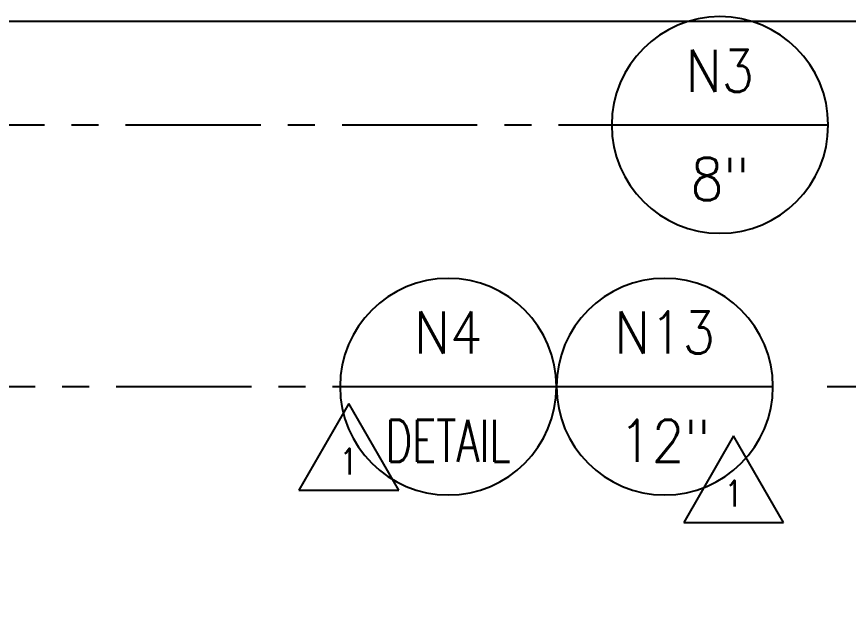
# Model space of a CAD drawing. Extents: x -1889 to 6398, y -470 to 1122.
# Drawn here: x 583.8 to 676, y 352.8 to 417.8 of the extents above; entities that cross this region are included whole.
import ezdxf
from ezdxf.enums import TextEntityAlignment as Align

# ---------------------------------------------------------------- set-up
doc = ezdxf.new("R2010")
doc.units = 0
doc.header["$LTSCALE"] = 12
doc.header["$MEASUREMENT"] = 0
doc.header["$PDMODE"] = 33
doc.header["$PDSIZE"] = -0.5
doc.linetypes.add('CENTER', pattern=[2, 1.25, -0.25, 0.25, -0.25])
doc.layers.get('0').update_dxf_attribs({"linetype": 'CONTINUOUS'})
doc.layers.get('Defpoints').update_dxf_attribs({"linetype": 'CONTINUOUS'})
for name, color, linetype in [('CENTER', 6, 'CENTER'), ('DIM', 1, 'CONTINUOUS'), ('TEXT', 4, 'CONTINUOUS')]:
    doc.layers.add(name, color=color, linetype=linetype)
doc.styles.add('ROMANS', font='ROMANS.shx', dxfattribs={"width": 0.85, "height": 5.76})
doc.styles.get("Standard").update_dxf_attribs({"font": 'sanss___.ttf'})
doc.dimstyles.get("Standard").update_dxf_attribs({"dimtxt": 0.18, "dimasz": 0.18, "dimexe": 0.18, "dimexo": 0.0625, "dimgap": 0.09, "dimtad": 0, "dimtih": 1, "dimtoh": 1, "dimdec": 4, "dimzin": 0, "dimdsep": 46, "dimtxsty": 'Standard', "dimcen": 0.09, "dimadec": 0, "dimazin": 0, "dimtfac": 1, "dimtdec": 4, "dimtofl": 0, "dimtmove": 0, "dimatfit": 3, "dimfxl": 1, "dimtolj": 1, "dimtzin": 0, "dimarcsym": 0})

# ---------------------------------------------------------------- blocks, each defined once
blk = doc.blocks.new('*D195')
at = {"layer": 'Defpoints', "color": 0, "transparency": 16777216}
for p in [(667.645, 376.795), (1026.456, 376.795), (511.928, 273.295)]:
    blk.add_point(p, dxfattribs=at)
at = {"layer": 'DIM', "color": 0, "lineweight": -2, "transparency": 16777216}
for p, q in [((673.645, 376.795), (1029.456, 376.795)), ((1026.456, 371.035), (1026.456, 343.27)), ((1026.456, 279.055), (1026.456, 317.213)), ((517.928, 273.295), (1029.456, 273.295))]:
    blk.add_line(p, q, dxfattribs=at)
at = {"layer": 'DIM', "color": 0, "transparency": 16777216}
for points in [[(1025.496, 371.035), (1027.416, 371.035), (1026.456, 376.795)], [(1025.496, 279.055), (1027.416, 279.055), (1026.456, 273.295)]]:
    blk.add_solid(points, dxfattribs=at)
at = {"layer": 'DIM', "color": 0, "transparency": 16777216, "insert": (1026.456, 330.241), "char_height": 5.76, "attachment_point": 5, "style": 'ROMANS'}
blk.add_mtext('\\A1;8\'-7{\\H1x;\\S1/2;}"\\P [103 1/2]', dxfattribs=at)
blk = doc.blocks.new('*D201')
at = {"layer": 'Defpoints', "color": 0, "transparency": 16777216}
for p in [(673.777, 405.795), (511.928, 273.295), (1054.231, 273.295)]:
    blk.add_point(p, dxfattribs=at)
at = {"layer": 'DIM', "color": 0, "lineweight": -2, "transparency": 16777216}
for p, q in [((679.777, 405.795), (1057.231, 405.795)), ((1054.231, 400.035), (1054.231, 373.405)), ((1054.231, 279.055), (1054.231, 347.348)), ((517.928, 273.295), (1057.231, 273.295))]:
    blk.add_line(p, q, dxfattribs=at)
at = {"layer": 'DIM', "color": 0, "transparency": 16777216}
for points in [[(1053.271, 400.035), (1055.191, 400.035), (1054.231, 405.795)], [(1053.271, 279.055), (1055.191, 279.055), (1054.231, 273.295)]]:
    blk.add_solid(points, dxfattribs=at)
at = {"layer": 'DIM', "color": 0, "transparency": 16777216, "char_height": 5.76, "attachment_point": 5, "style": 'ROMANS'}
for s, insert in [('\\A1;11\'-0{\\H1x;\\S1/2;}"', (1054.231, 368.056)), ('\\A1;[132 1/2]', (1054.231, 355.028))]:
    blk.add_mtext(s, dxfattribs=dict(at, insert=insert))
blk = doc.blocks.new('Nozzle Callout')
blk.add_line((0.25, 0), (-0.25, 0))
blk.add_circle((0, 0), 0.25)
at = {"style": 'ROMANS', "width": 0.9}
for tag, p in [('NZ-ID', (0, 0.125)), ('NZ-SZ', (0, -0.125))]:
    blk.add_attdef(tag, text='', height=0.0975, dxfattribs=at).set_placement(p, align=Align.MIDDLE)
blk = doc.blocks.new('*D205')
at = {"layer": 'Defpoints', "color": 0, "transparency": 16777216}
for p in [(504.928, 417.295), (1075.404, 417.295), (511.928, 273.295)]:
    blk.add_point(p, dxfattribs=at)
at = {"layer": 'DIM', "color": 0, "lineweight": -2, "transparency": 16777216}
for p, q in [((510.928, 417.295), (1078.404, 417.295)), ((1075.404, 411.535), (1075.404, 279.055)), ((517.928, 273.295), (1078.404, 273.295)), ((1075.404, 273.295), (1075.404, 260.498)), ((1075.404, 260.498), (1069.644, 260.498))]:
    blk.add_line(p, q, dxfattribs=at)
at = {"layer": 'DIM', "color": 0, "transparency": 16777216}
for points in [[(1074.444, 411.535), (1076.364, 411.535), (1075.404, 417.295)], [(1074.444, 279.055), (1076.364, 279.055), (1075.404, 273.295)]]:
    blk.add_solid(points, dxfattribs=at)
at = {"layer": 'DIM', "color": 0, "transparency": 16777216, "char_height": 5.76, "attachment_point": 5, "style": 'ROMANS'}
for s, insert in [('\\A1;12\'-0"', (1056.794, 264.887)), ('\\A1;[144]', (1056.794, 255.15))]:
    blk.add_mtext(s, dxfattribs=dict(at, insert=insert))

msp = doc.modelspace()

# ---------------------------------------------------------------- linework, layer by layer
at = {"layer": 'CENTER'}
for p, q in [((499.8668, 405.79539), (649.77729, 405.79539)), ((498.82517, 376.79539), (619.64544, 376.79539))]:
    msp.add_line(p, q, dxfattribs=at)
at = {"layer": 'TEXT'}
for p, q in [((620.60759, 374.91318), (615.06503, 365.31318)), ((626.15015, 365.31318), (620.60759, 374.91318)), ((663.29412, 371.35813), (657.75155, 361.75813)), ((668.83668, 361.75813), (663.29412, 371.35813)), ((615.06503, 365.31318), (626.15015, 365.31318)), ((657.75155, 361.75813), (668.83668, 361.75813))]:
    msp.add_line(p, q, dxfattribs=at)

# ---------------------------------------------------------------- block references
at = {"layer": 'DIM'}
ref = msp.add_blockref('Nozzle Callout', (661.77729, 405.79539), dxfattribs=dict(at, xscale=-48, yscale=48, zscale=48))
ref.add_attrib('NZ-ID', 'N3', dxfattribs={"layer": '0', "height": 4.68, "style": 'ROMANS', "width": 0.9}).set_placement((661.77729, 411.79539), align=Align.MIDDLE)
ref.add_attrib('NZ-SZ', '8"', dxfattribs={"layer": '0', "height": 4.68, "style": 'ROMANS', "width": 0.9}).set_placement((661.77729, 399.79539), align=Align.MIDDLE)
ref = msp.add_blockref('Nozzle Callout', (631.64544, 376.79539), dxfattribs=dict(at, xscale=-48, yscale=48, zscale=48))
ref.add_attrib('NZ-ID', 'N4', dxfattribs={"layer": '0', "height": 4.68, "style": 'ROMANS', "width": 0.9}).set_placement((631.64544, 382.79539), align=Align.MIDDLE)
ref.add_attrib('NZ-SZ', 'DETAIL', dxfattribs={"layer": '0', "height": 4.68, "style": 'ROMANS', "width": 0.7}).set_placement((631.64544, 370.79539), align=Align.MIDDLE)
ref = msp.add_blockref('Nozzle Callout', (655.64544, 376.79539), dxfattribs=dict(at, xscale=-48, yscale=48, zscale=48))
ref.add_attrib('NZ-ID', 'N13', dxfattribs={"layer": '0', "height": 4.68, "style": 'ROMANS', "width": 0.9}).set_placement((655.64544, 382.79539), align=Align.MIDDLE)
ref.add_attrib('NZ-SZ', '12"', dxfattribs={"layer": '0', "height": 4.68, "style": 'ROMANS', "width": 0.9}).set_placement((655.64544, 370.79539), align=Align.MIDDLE)

# ---------------------------------------------------------------- texts
at = {"layer": 'TEXT', "style": 'ROMANS', "width": 0.85}
for p in [(620.60759, 368.51318), (663.29412, 364.95813)]:
    msp.add_text('1', height=2.88, dxfattribs=at).set_placement(p, align=Align.MIDDLE_CENTER)

# ---------------------------------------------------------------- dimensions: what is measured, and where the dimension line sits
at = {"layer": 'DIM'}
for base, p1, p2, picture, middle in [((1075.40402, 417.29539), (511.92783, 273.29539), (504.92783, 417.29539), '*D205', (1056.79373, 260.49845)), ((1054.23126, 273.29539), (673.77729, 405.79539), (511.92783, 273.29539), '*D201', (1054.23126, 360.37623)), ((1026.45582, 376.79539), (511.92783, 273.29539), (667.64544, 376.79539), '*D195', (1026.45582, 330.24136))]:
    dim = msp.add_linear_dim(base=base, p1=p1, p2=p2, angle=90, dimstyle='Standard', override={"dimscale": 48, "dimtxt": 5.76, "dimasz": 0.12, "dimexe": 0.0625, "dimexo": 0.125, "dimgap": 0.02, "dimzin": 3, "dimlunit": 4, "dimpost": '\\X', "dimtxsty": 'ROMANS', "dimcen": 0}, dxfattribs=at)
    dim.commit()
    dim.dimension.update_dxf_attribs({"geometry": picture, "text_midpoint": middle, "dimtype": 160})

doc.saveas('drawing.dxf')
